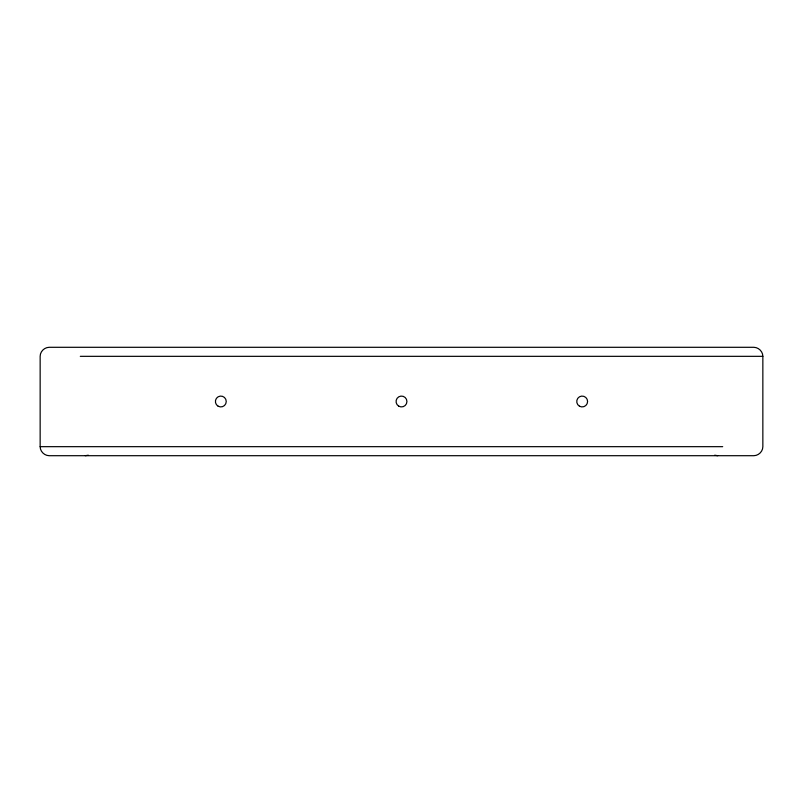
<?xml version="1.0" encoding="UTF-8"?>
<svg xmlns="http://www.w3.org/2000/svg" width="803" height="803" viewBox="0 0 803 803"><rect width="100%" height="100%" fill="white"/><g stroke="black" fill="none" stroke-linecap="round" stroke-linejoin="round"><path stroke-width="1.2" d="M85.319 455.702L88.29 455.201M80.3 356.331L762.85 356.331L762.85 446.669C762.87 451.487 758.604 455.652 753.816 455.702L49.184 455.702C44.396 455.652 40.13 451.487 40.15 446.669L40.15 356.331C40.13 351.513 44.396 347.348 49.184 347.297L753.816 347.297C758.604 347.348 762.87 351.513 762.85 356.331M40.15 446.669L722.7 446.669M714.71 455.201L717.681 455.702M218.115 406.198A5.42 5.42 0 0 0 226.245 401.5A5.42 5.42 0 0 0 218.115 396.802A5.42 5.42 0 0 0 218.115 406.198M398.79 406.198A5.42 5.42 0 0 0 406.92 401.5A5.42 5.42 0 0 0 398.79 396.802A5.42 5.42 0 0 0 398.79 406.198M579.465 406.198A5.42 5.42 0 0 0 587.595 401.5A5.42 5.42 0 0 0 579.465 396.802A5.42 5.42 0 0 0 579.465 406.198"/></g></svg>
